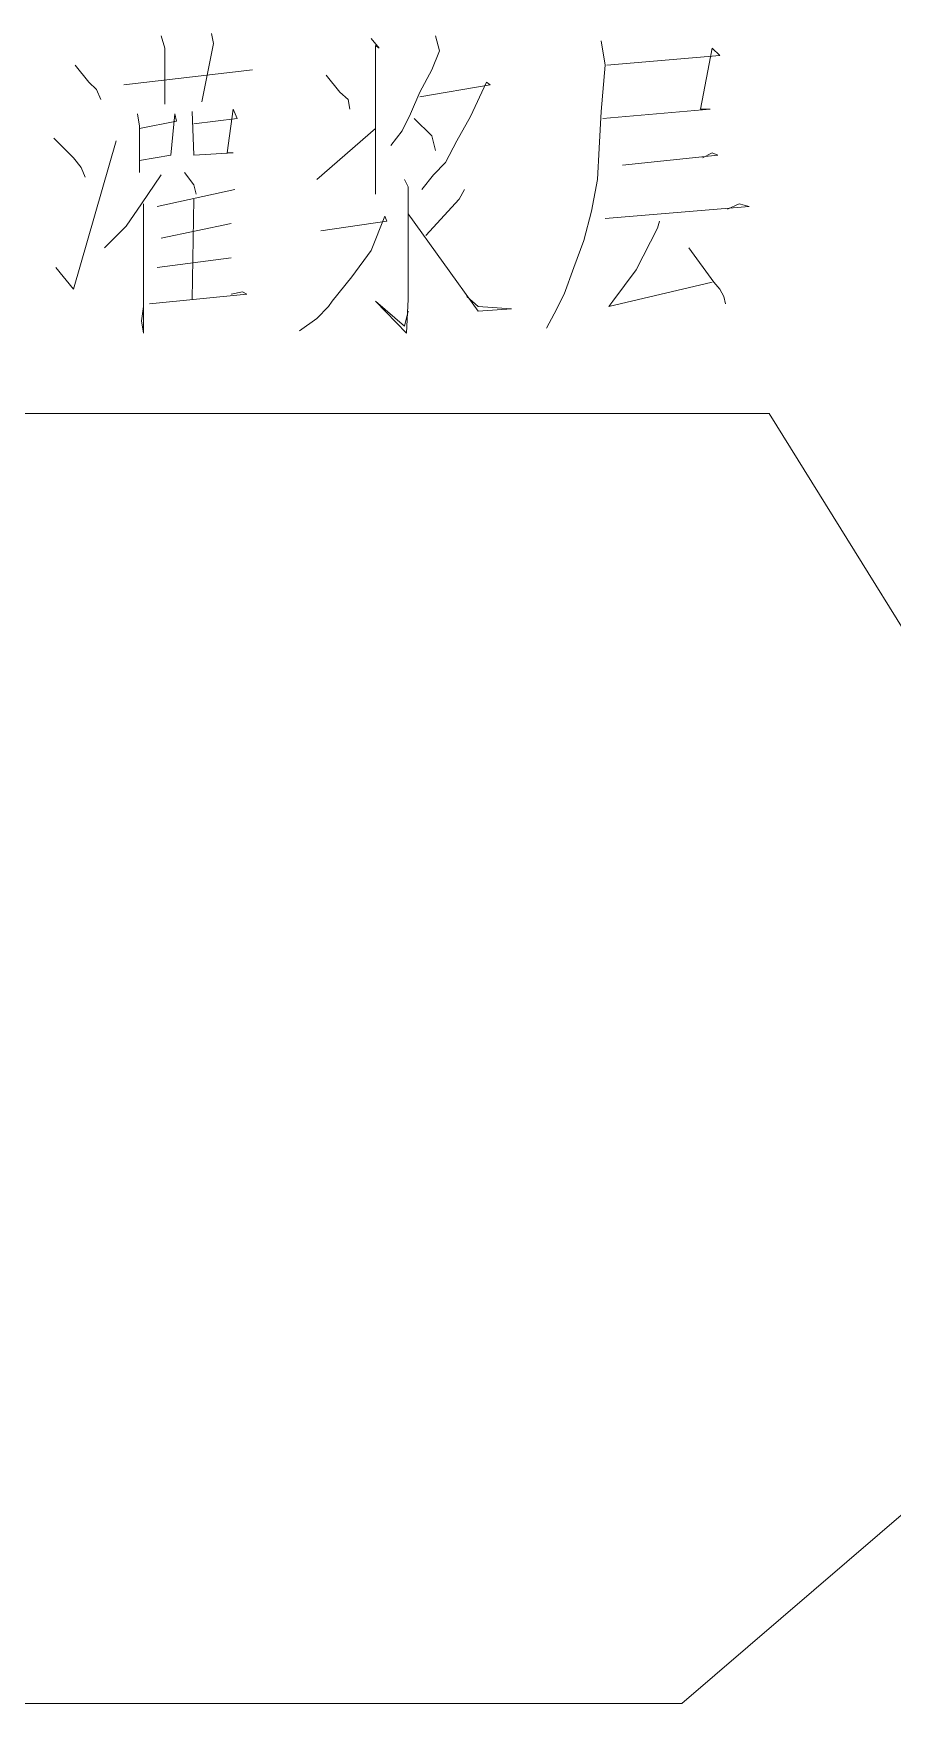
# Model space of a CAD drawing. Header units: millimetres. Extents: x 0 to 586, y 0 to 414.
# Drawn here: x 240.49 to 248.71, y 350.97 to 366.94 of the extents above; entities that cross this region are included whole.
import ezdxf

# ---------------------------------------------------------------- set-up
doc = ezdxf.new("R2010")
doc.units = ezdxf.units.MM

msp = doc.modelspace()

# ---------------------------------------------------------------- linework, layer by layer
at = {"color": 0, "lineweight": 0}
for points in [[(242.196056, 366.938278), (242.213694, 366.843028), (242.100806, 366.285639)], [(241.71275, 366.913583), (241.748028, 366.797167), (241.748028, 366.260944)], [(243.723583, 366.888889), (243.797667, 366.797167), (243.762389, 366.821861), (243.762389, 365.400167), (243.762389, 365.470722)], [(244.337417, 366.913583), (244.376222, 366.772472), (244.302139, 366.589028), (244.18925, 366.377361), (244.097528, 366.169222), (244.019917, 366.006944), (243.910556, 365.865833)], [(245.921389, 366.867722), (245.960194, 366.634889), (245.921389, 366.190389), (245.90375, 365.841139), (245.886111, 365.541278), (245.829667, 365.237889), (245.755583, 364.959194), (245.660333, 364.701667), (245.568611, 364.444139), (245.473361, 364.257167), (245.399278, 364.119583)], [(245.977833, 366.634889), (247.057333, 366.726611), (246.98325, 366.797167), (246.873889, 366.215083), (246.965611, 366.215083), (245.939028, 366.123361)], [(240.890778, 366.634889), (241.021306, 366.472611), (241.095389, 366.402056), (241.134194, 366.306806)], [(241.356444, 366.447917), (242.587639, 366.589028)], [(243.293194, 366.539639), (243.423722, 366.377361), (243.501333, 366.306806), (243.518972, 366.215083)], [(244.18925, 366.3315), (244.859528, 366.447917), (244.82425, 366.472611), (244.672556, 366.144528), (244.542028, 365.911694), (244.432667, 365.703556), (244.319778, 365.587139), (244.206889, 365.446028)], [(241.486972, 366.169222), (241.504611, 366.052806), (241.504611, 365.608306), (241.504611, 365.724722), (241.804472, 365.774111), (241.843278, 366.169222), (241.860917, 366.098667), (241.504611, 366.028111)], [(242.009083, 366.190389), (242.026722, 365.774111), (242.400667, 365.795278), (242.344222, 365.795278), (242.400667, 366.215083), (242.439472, 366.123361), (242.026722, 366.073972)], [(244.132806, 366.123361), (244.302139, 365.957556), (244.337417, 365.819972)], [(243.201472, 365.541278), (243.762389, 366.028111)], [(240.686167, 365.936389), (240.873139, 365.749417), (240.947222, 365.657694), (240.986028, 365.562444)], [(240.703806, 364.701667), (240.873139, 364.493528), (241.282361, 365.911694)], [(246.126, 365.678861), (247.039694, 365.774111), (246.98325, 365.795278), (246.891528, 365.749417)], [(241.71275, 365.587139), (241.525778, 365.308444), (241.377611, 365.096778), (241.169472, 364.888639)], [(241.935, 365.608306), (242.026722, 365.491889), (242.047889, 365.400167)], [(244.041083, 365.541278), (244.076361, 365.470722), (244.076361, 364.444139), (244.076361, 364.398278), (244.058722, 364.073722), (243.762389, 364.377111), (244.041083, 364.14075), (244.076361, 364.281861)], [(242.418306, 365.446028), (241.673944, 365.28375)], [(242.026722, 365.354306), (242.009083, 364.398278)], [(244.616111, 365.446028), (244.563194, 365.354306), (244.245694, 365.005056)], [(241.543417, 365.308444), (241.543417, 364.073722), (241.525778, 364.190139), (241.543417, 364.327722)], [(243.240278, 365.050917), (243.87175, 365.142639), (243.854111, 365.192028), (243.723583, 364.863944), (243.536611, 364.609944), (243.349639, 364.377111), (243.314361, 364.327722), (243.201472, 364.211306), (243.035667, 364.094889)], [(244.076361, 365.213194), (244.746639, 364.281861), (245.064139, 364.306556), (244.746639, 364.327722), (244.637278, 364.422972)], [(245.960194, 365.167333), (247.339556, 365.28375), (247.244306, 365.308444), (247.131417, 365.259056)], [(241.71275, 364.980361), (242.383028, 365.121472)], [(246.482306, 365.142639), (246.461139, 365.075611), (246.256528, 364.676972), (246.034278, 364.377111), (245.995472, 364.327722), (246.98325, 364.560556)], [(246.761, 364.888639), (247.000889, 364.560556), (247.057333, 364.493528), (247.096139, 364.422972), (247.113778, 364.352417)], [(242.383028, 364.793389), (241.673944, 364.701667)], [(241.599861, 364.352417), (242.531194, 364.444139), (242.492389, 364.468833), (242.383028, 364.444139)], [(247.530056, 363.304667), (214.340722, 363.304667)], [(249.703167, 359.812167), (247.530056, 363.304667)], [(253.932972, 357.183972), (246.693972, 350.971556)], [(246.693972, 350.971556), (216.898361, 350.971556)]]:
    msp.add_lwpolyline(points, dxfattribs=at)

doc.saveas('drawing.dxf')
